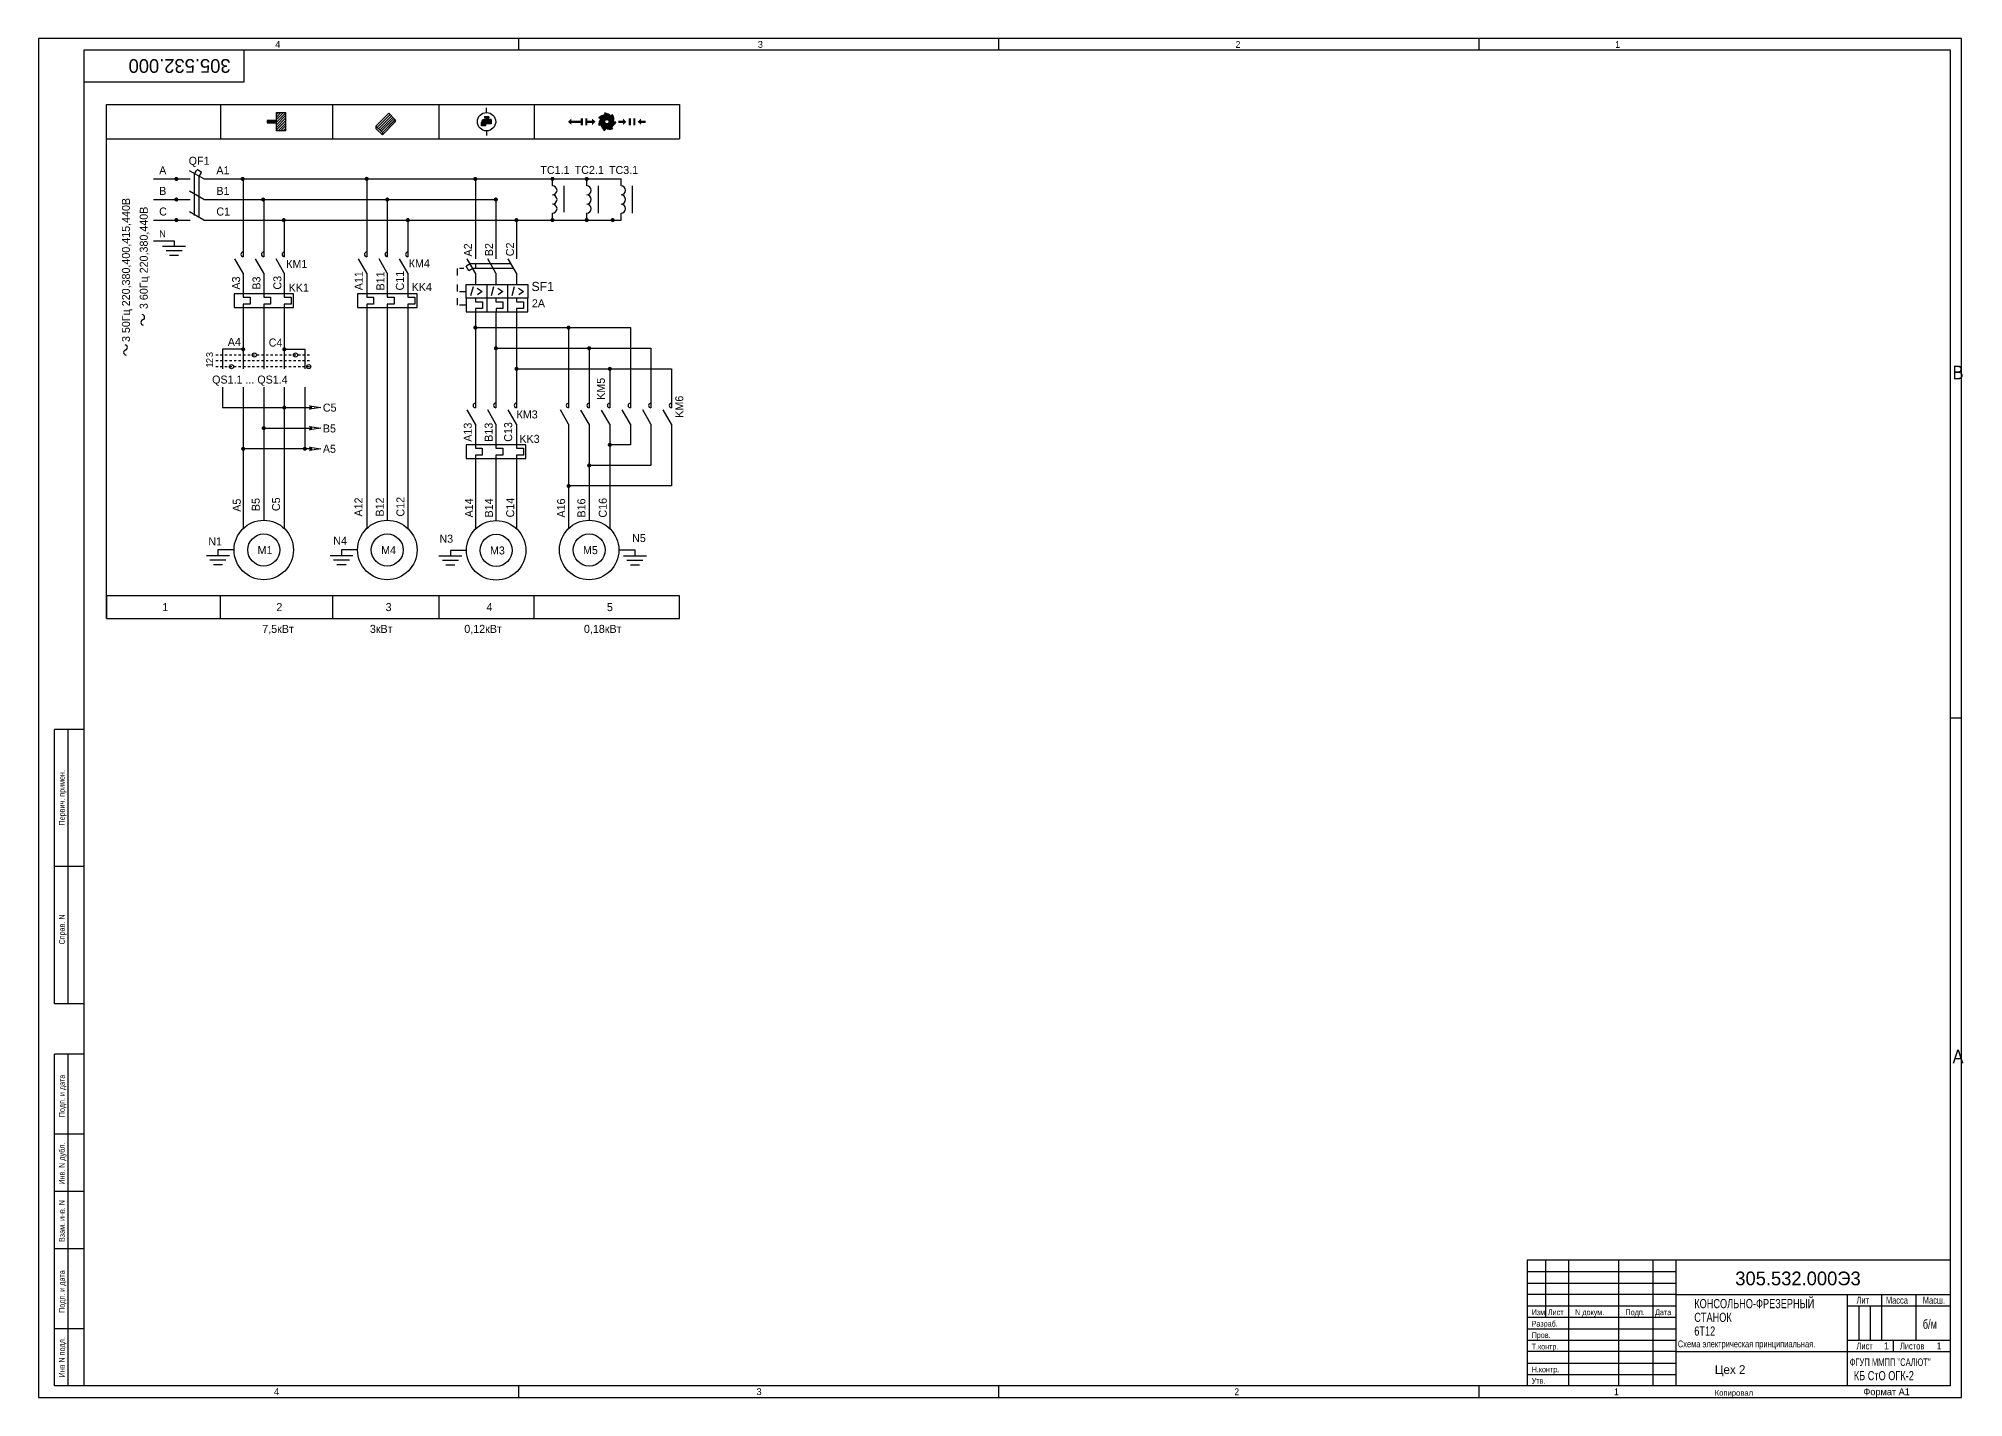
# Model space of a CAD drawing. Header units: inches. Extents: x 0 to 2090, y -987 to 594.
# Drawn here: x 0 to 842, y 0 to 594 of the extents above; entities that cross this region are included whole.
import ezdxf

# ---------------------------------------------------------------- set-up
doc = ezdxf.new("R2010")
doc.units = ezdxf.units.IN
doc.header["$MEASUREMENT"] = 0
doc.linetypes.add('JIS_02_1.0', pattern=[2, 1, -1])
doc.layers.add('пунктир', color=4, linetype='JIS_02_1.0', lineweight=40)
doc.layers.add('Слой1', color=3, linetype='Continuous', lineweight=25)
doc.layers.add('РАМКА', color=7, linetype='Continuous')

# ---------------------------------------------------------------- blocks, each defined once
blk = doc.blocks.new('Пила')
h = blk.add_hatch(color=256)
edge = h.paths.add_edge_path(flags=17)
edge.add_arc((494.35, 448.8), 0.967, 0, 360)
edge = h.paths.add_edge_path()
edge.add_arc((495.56, 447.29), 4.78, 144.17735, 182.55158)
edge.add_line((490.78, 447.08), (491.68, 447.51))
edge.add_arc((496.28, 448.8), 4.79, 195.64105, 233.98605)
edge.add_line((493.47, 444.93), (493.69, 445.91))
edge.add_arc((495.56, 450.32), 4.79, 247.0701, 285.30844)
edge.add_line((496.82, 445.7), (496.2, 446.48))
edge.add_arc((493.92, 450.69), 4.79, 298.46204, 336.78012)
edge.add_line((498.32, 448.8), (497.32, 448.8))
edge.add_arc((492.6, 449.64), 4.79, 349.88315, 388.15032)
edge.add_line((496.83, 451.9), (496.2, 451.12))
edge.add_arc((492.61, 447.96), 4.79, 41.28744, 79.59624)
edge.add_line((493.47, 452.67), (493.69, 451.7))
edge.add_arc((493.92, 446.92), 4.79, 92.7199, 131.07015)
edge.add_line((490.78, 450.53), (491.68, 450.09))
for p, q in [((491.68, 450.09), (490.78, 450.53)), ((491.68, 447.51), (490.78, 447.08)), ((493.69, 451.7), (493.47, 452.67)), ((496.2, 451.12), (496.83, 451.9)), ((496.2, 446.48), (496.82, 445.7)), ((497.32, 448.8), (498.32, 448.8)), ((493.69, 445.91), (493.47, 444.93))]:
    blk.add_line(p, q)
blk.add_circle((494.35, 448.8), 0.967)
for centre, radius, start, end in [((495.56, 447.29), 4.78, 144.17735, 182.55158), ((493.92, 446.92), 4.79, 92.7199, 131.07015), ((496.28, 448.8), 4.79, 195.64105, 233.98605), ((492.61, 447.96), 4.79, 41.28744, 79.59624), ((493.92, 450.69), 4.79, 298.46204, 336.78012), ((492.6, 449.64), 4.79, 349.88315, 28.15032), ((495.56, 450.32), 4.79, 247.0701, 285.30844)]:
    blk.add_arc(centre, radius, start, end)

msp = doc.modelspace()

# ---------------------------------------------------------------- hatches: boundary and pattern name
h = msp.add_hatch(color=256)
h.paths.add_polyline_path([(104.02, 557.13), (104.02, 558.13), (100.03, 558.13), (100.03, 557.13)])
edge = h.paths.add_edge_path()
edge.add_line((104.03, 557.63), (100.03, 557.63))
h = msp.add_hatch()
h.set_pattern_fill('ANSI31', color=256, scale=0.25, angle=180, style=0)
h.set_pattern_definition([(225, (-230.0551, 108.828), (0.561266, -0.561266), [])])
h.paths.add_polyline_path([(104.03, 553.63), (104.03, 561.63), (108.03, 561.63), (108.03, 553.63)])
h = msp.add_hatch()
h.set_pattern_fill('ANSI31', color=256, scale=0.25, angle=-0.05043, style=0)
h.set_pattern_definition([(44.94957, (-240.7341, 108.64116), (-0.5607718, 0.5617598), [])])
h.paths.add_polyline_path([(147.56, 555.69), (153.22, 561.34), (156.04, 558.51), (150.38, 552.86)])
h = msp.add_hatch(color=256)
h.paths.add_polyline_path([(197.91, 558.55), (196.26, 558.55)], flags=17)
h.paths.add_polyline_path([(196.26, 558.55), (196.26, 559.33)], flags=17)
h.paths.add_polyline_path([(196.26, 559.33), (197, 559.33)], flags=17)
h.paths.add_polyline_path([(197, 559.83), (197, 559.33)], flags=17)
h.paths.add_polyline_path([(197, 559.83), (195.01, 559.83)], flags=17)
edge = h.paths.add_edge_path()
edge.add_line((197.91, 556.72), (195.88, 556.72))
edge.add_arc((195.84, 556.41), 0.313, 83.70095, 186.29905)
edge.add_line((195.53, 556.37), (195.53, 555.79))
edge.add_line((195.53, 555.79), (193.71, 555.79))
edge.add_line((193.71, 555.79), (193.71, 557.36))
edge.add_arc((194.9, 557.36), 1.19, 90, 180, ccw=False)
edge.add_line((194.9, 558.55), (195.75, 558.55))
edge.add_line((195.75, 558.55), (195.75, 559.33))
edge.add_line((195.75, 559.33), (195.01, 559.33))
edge.add_line((195.01, 559.33), (195.01, 559.83))
edge.add_line((195.01, 559.83), (197, 559.83))
edge.add_line((197, 559.83), (197, 559.33))
edge.add_line((197, 559.33), (196.26, 559.33))
edge.add_line((196.26, 559.33), (196.26, 558.55))
edge.add_line((196.26, 558.55), (197.91, 558.55))
edge.add_line((197.91, 558.55), (197.91, 556.72))
edge = h.paths.add_edge_path(flags=17)
edge.add_line((197.91, 558.55), (197.91, 556.72))
h = msp.add_hatch(color=256)
edge = h.paths.add_edge_path()
edge.add_line((195.01, 559.83), (197, 559.83))
edge.add_line((197, 559.83), (197, 559.33))
edge.add_line((197, 559.33), (196.26, 559.33))
edge.add_line((196.26, 559.33), (196.26, 558.55))
edge.add_line((196.26, 558.55), (197.91, 558.55))
edge.add_line((197.91, 558.55), (197.91, 556.72))
edge.add_line((197.91, 556.72), (195.88, 556.72))
edge.add_arc((195.84, 556.41), 0.313, 83.70095, 186.29905)
edge.add_line((195.53, 556.37), (195.53, 555.79))
edge.add_line((195.53, 555.79), (193.71, 555.79))
edge.add_line((193.71, 555.79), (193.71, 557.36))
edge.add_arc((194.9, 557.36), 1.19, 90, 180, ccw=False)
edge.add_line((194.9, 558.55), (195.75, 558.55))
edge.add_line((195.75, 558.55), (195.75, 559.33))
edge.add_line((195.75, 559.33), (195.01, 559.33))
edge.add_line((195.01, 559.33), (195.01, 559.83))
edge = h.paths.add_edge_path(flags=17)
edge.add_line((197.91, 558.55), (197.91, 556.72))
for points in [[(235.06, 557.13), (233.06, 557.13), (233.06, 556.17), (231.53, 557.63), (233.06, 559.11), (233.06, 558.13), (235.06, 558.13)], [(235.06, 557.13), (237.06, 557.13), (237.06, 558.13), (235.06, 558.13)], [(237.06, 559.11), (237.06, 556.11), (238.06, 556.11), (238.06, 559.11)], [(239.06, 559.11), (239.06, 556.11), (240.06, 556.11), (240.06, 559.11)], [(240.03, 558.13), (242.03, 558.13), (242.03, 559.09), (243.56, 557.63), (242.03, 556.16), (242.03, 557.13), (240.03, 557.13)], [(253.56, 558.13), (255.56, 558.13), (255.56, 559.09), (257.08, 557.63), (255.56, 556.16), (255.56, 557.13), (253.56, 557.13)], [(258.05, 559.11), (258.05, 556.11), (259.05, 556.11), (259.05, 559.11)], [(260.05, 559.11), (260.05, 556.11), (261.05, 556.11), (261.05, 559.11)], [(265.54, 557.13), (263.54, 557.13), (263.54, 556.17), (262.02, 557.63), (263.54, 559.1), (263.54, 558.13), (265.54, 558.13)]]:
    msp.add_hatch(color=256).paths.add_polyline_path(points)
h = msp.add_hatch(color=256)
edge = h.paths.add_edge_path()
edge.add_arc((60.29, 532.6), 0.9, 0, 360)
h = msp.add_hatch(color=256)
edge = h.paths.add_edge_path()
edge.add_arc((89.26, 532.63), 0.9, 0, 360)
h = msp.add_hatch(color=256)
edge = h.paths.add_edge_path()
edge.add_arc((143.52, 532.66), 0.9, 0, 360)
h = msp.add_hatch(color=256)
edge = h.paths.add_edge_path()
edge.add_arc((191.01, 532.63), 0.9, 0, 360)
h = msp.add_hatch(color=256)
edge = h.paths.add_edge_path()
edge.add_arc((224.74, 532.63), 0.9, 0, 360)
h = msp.add_hatch(color=256)
edge = h.paths.add_edge_path()
edge.add_arc((239.74, 532.63), 0.9, 0, 360)
h = msp.add_hatch(color=256)
edge = h.paths.add_edge_path()
edge.add_arc((60.29, 523.63), 0.9, 0, 360)
h = msp.add_hatch(color=256)
edge = h.paths.add_edge_path()
edge.add_arc((98.26, 523.63), 0.9, 0, 360)
h = msp.add_hatch(color=256)
edge = h.paths.add_edge_path()
edge.add_arc((152.52, 523.63), 0.9, 0, 360)
h = msp.add_hatch(color=256)
edge = h.paths.add_edge_path()
edge.add_arc((200.01, 523.64), 0.9, 0, 360)
h = msp.add_hatch(color=256)
edge = h.paths.add_edge_path()
edge.add_arc((60.29, 514.63), 0.9, 0, 360)
h = msp.add_hatch(color=256)
edge = h.paths.add_edge_path()
edge.add_arc((107.26, 514.63), 0.9, 0, 360)
h = msp.add_hatch(color=256)
edge = h.paths.add_edge_path()
edge.add_arc((161.52, 514.63), 0.9, 0, 360)
h = msp.add_hatch(color=256)
edge = h.paths.add_edge_path()
edge.add_arc((209.01, 514.63), 0.9, 0, 360)
h = msp.add_hatch(color=256)
edge = h.paths.add_edge_path()
edge.add_arc((224.74, 514.63), 0.9, 0, 360)
h = msp.add_hatch(color=256)
edge = h.paths.add_edge_path()
edge.add_arc((239.74, 514.63), 0.9, 0, 360)
h = msp.add_hatch(color=256)
edge = h.paths.add_edge_path()
edge.add_arc((251.09, 514.63), 0.9, 0, 360)
h = msp.add_hatch(color=256)
edge = h.paths.add_edge_path()
edge.add_arc((191.03, 467.63), 0.9, 0, 360)
h = msp.add_hatch(color=256)
edge = h.paths.add_edge_path()
edge.add_arc((231.81, 467.63), 0.9, 0, 360)
h = msp.add_hatch(color=256)
edge = h.paths.add_edge_path()
edge.add_arc((89.5, 458.16), 0.9, 0, 360)
h = msp.add_hatch(color=256)
edge = h.paths.add_edge_path()
edge.add_arc((107.5, 458.16), 0.9, 0, 360)
h = msp.add_hatch(color=256)
edge = h.paths.add_edge_path()
edge.add_arc((200.03, 458.61), 0.9, 0, 360)
h = msp.add_hatch(color=256)
edge = h.paths.add_edge_path()
edge.add_arc((240.81, 458.61), 0.9, 0, 360)
h = msp.add_hatch(color=256)
edge = h.paths.add_edge_path()
edge.add_arc((209.03, 449.6), 0.9, 0, 360)
h = msp.add_hatch(color=256)
edge = h.paths.add_edge_path()
edge.add_arc((249.81, 449.6), 0.9, 0, 360)
h = msp.add_hatch(color=256)
edge = h.paths.add_edge_path()
edge.add_arc((107.5, 432.66), 0.9, 0, 360)
h = msp.add_hatch(color=256)
edge = h.paths.add_edge_path()
edge.add_arc((98.5, 423.66), 0.9, 0, 360)
h = msp.add_hatch(color=256)
edge = h.paths.add_edge_path()
edge.add_arc((89.5, 414.66), 0.9, 0, 360)
h = msp.add_hatch(color=256)
edge = h.paths.add_edge_path()
edge.add_arc((116.5, 414.66), 0.9, 0, 360)
h = msp.add_hatch(color=256)
edge = h.paths.add_edge_path()
edge.add_arc((249.81, 416.37), 0.9, 0, 360)
h = msp.add_hatch(color=256)
edge = h.paths.add_edge_path()
edge.add_arc((240.8, 407.4), 0.9, 0, 360)
h = msp.add_hatch(color=256)
edge = h.paths.add_edge_path()
edge.add_arc((231.81, 398.4), 0.9, 0, 360)

# ---------------------------------------------------------------- linework, layer by layer
for p, q in [((209.99, 588.99), (209.99, 593.99)), ((419.99, 588.99), (419.99, 593.99)), ((629.98, 588.98), (629.98, 593.98)), ((29.78, 550.13), (29.78, 565.13)), ((29.78, 565.13), (280.35, 565.13)), ((79.52, 565.13), (79.52, 550.13)), ((128.53, 565.13), (128.53, 550.13)), ((175.07, 565.13), (175.07, 550.13)), ((216.77, 565.13), (216.77, 550.13)), ((280.35, 565.13), (280.35, 550.13)), ((104.02, 558.13), (100.03, 558.13)), ((100.03, 558.13), (100.03, 557.13)), ((100.03, 557.13), (104.02, 557.13)), ((104.02, 557.13), (104.02, 558.13)), ((104.03, 557.63), (104.03, 561.63)), ((104.03, 561.63), (108.03, 561.63)), ((104.03, 557.63), (104.03, 558.13)), ((104.03, 553.63), (104.03, 557.63)), ((108.03, 561.63), (108.03, 553.63)), ((147.56, 555.69), (147.55, 554.69)), ((156.04, 557.51), (150.38, 551.86)), ((156.04, 558.51), (156.04, 557.51)), ((193.71, 555.79), (193.71, 557.36)), ((195.53, 555.79), (193.71, 555.79)), ((194.9, 558.55), (195.75, 558.55)), ((197, 559.83), (195.01, 559.83)), ((195.01, 559.83), (195.01, 559.33)), ((195.01, 559.83), (197, 559.83)), ((195.01, 559.33), (195.75, 559.33)), ((195.53, 556.37), (195.53, 555.79)), ((195.75, 559.33), (195.75, 558.55)), ((197.91, 556.72), (195.88, 556.72)), ((195.92, 561.63), (195.92, 563.63)), ((196.26, 558.55), (196.26, 559.33)), ((196.26, 559.33), (197, 559.33)), ((197, 559.33), (196.26, 559.33)), ((196.26, 559.33), (196.26, 558.55)), ((197.91, 558.55), (196.26, 558.55)), ((196.26, 558.55), (197.91, 558.55)), ((197, 559.33), (197, 559.83)), ((197, 559.83), (197, 559.33)), ((197.91, 558.55), (197.91, 556.72)), ((197.91, 558.55), (197.91, 556.72)), ((248.56, 557.63), (248.56, 557.63)), ((251.53, 557.63), (251.53, 557.63)), ((29.78, 340.41), (29.78, 550.13)), ((29.78, 550.13), (280.35, 550.13)), ((108.03, 553.63), (104.03, 553.63)), ((150.38, 551.86), (147.55, 554.69)), ((150.38, 552.86), (150.38, 551.86)), ((195.92, 553.63), (195.92, 551.63)), ((50.27, 532.63), (66.27, 532.63)), ((72.27, 532.63), (66.04, 536.23)), ((68.29, 534.89), (69.17, 536.41)), ((68.29, 516.63), (68.29, 534.89)), ((71.35, 535.5), (69.32, 536.68)), ((70.27, 515.6), (70.31, 533.71)), ((70.31, 533.71), (71.35, 535.5)), ((72.27, 532.63), (254.74, 532.63)), ((89.5, 532.66), (89.5, 498.63)), ((143.53, 532.63), (143.53, 498.63)), ((191.04, 532.6), (191.04, 497.69)), ((224.74, 529.63), (224.74, 532.63)), ((239.74, 529.63), (239.74, 532.63)), ((254.74, 529.63), (254.74, 532.63)), ((50.27, 523.63), (66.27, 523.63)), ((72.27, 523.63), (66.04, 527.23)), ((72.27, 523.63), (200.04, 523.63)), ((98.5, 523.63), (98.5, 498.63)), ((152.53, 523.64), (152.53, 498.63)), ((200.04, 523.63), (200.04, 497.69)), ((229.82, 518.09), (229.82, 529.63)), ((244.82, 517.63), (244.82, 529.63)), ((259.82, 517.63), (259.82, 529.63)), ((50.27, 514.63), (66.27, 514.63)), ((72.27, 514.63), (66.04, 518.23)), ((72.27, 514.63), (254.74, 514.63)), ((107.5, 514.63), (107.5, 498.63)), ((161.53, 514.63), (161.53, 498.63)), ((209.04, 514.63), (209.04, 497.69)), ((224.74, 514.63), (224.74, 517.63)), ((239.74, 514.63), (239.74, 517.63)), ((242.09, 514.63), (251.09, 514.63)), ((254.74, 514.63), (254.74, 517.63)), ((50.27, 505.63), (59.27, 505.63)), ((59.27, 505.63), (59.27, 503.13)), ((64.27, 503.13), (54.27, 503.13)), ((62.77, 501.13), (55.77, 501.13)), ((61.27, 499.13), (57.27, 499.13)), ((89.5, 491.43), (85.9, 497.66)), ((98.5, 491.43), (94.9, 497.66)), ((107.5, 491.43), (103.9, 497.66)), ((143.53, 491.43), (139.93, 497.66)), ((152.53, 491.43), (148.93, 497.66)), ((161.53, 491.43), (157.93, 497.66)), ((191.04, 491.46), (187.44, 497.69)), ((200.04, 491.46), (196.44, 497.69)), ((209.04, 491.46), (205.44, 497.69)), ((89.5, 491.43), (89.5, 480.93)), ((98.5, 491.46), (98.5, 480.93)), ((107.5, 491.46), (107.5, 480.93)), ((143.53, 491.43), (143.53, 480.93)), ((152.53, 491.46), (152.53, 480.93)), ((161.53, 491.46), (161.53, 480.93)), ((183.04, 493.46), (183.04, 490.46)), ((186.04, 493.46), (184.04, 493.46)), ((188.74, 495.44), (186.98, 494.43)), ((188.15, 492.4), (186.98, 494.43)), ((189.9, 493.42), (188.15, 492.4)), ((206.74, 495.44), (188.74, 495.44)), ((207.9, 493.42), (189.9, 493.42)), ((191.04, 495.44), (191.04, 493.42)), ((191.04, 491.46), (191.04, 486.46)), ((200.04, 491.46), (200.04, 486.46)), ((200.04, 491.46), (200.04, 486.46)), ((209.04, 491.46), (209.04, 486.46)), ((89.5, 482.43), (85.5, 482.43)), ((85.5, 482.43), (85.5, 476.43)), ((111.5, 482.43), (89.5, 482.43)), ((89.5, 480.93), (92.5, 480.93)), ((92.5, 480.93), (92.5, 477.93)), ((98.5, 480.93), (101.5, 480.93)), ((101.5, 480.93), (101.5, 477.93)), ((107.5, 480.93), (110.5, 480.93)), ((110.5, 480.93), (110.5, 477.93)), ((111.5, 476.43), (111.5, 482.43)), ((143.53, 482.43), (139.53, 482.43)), ((139.53, 482.43), (139.53, 476.43)), ((165.53, 482.43), (143.53, 482.43)), ((143.53, 480.93), (146.53, 480.93)), ((146.53, 480.93), (146.53, 477.93)), ((152.53, 480.93), (155.53, 480.93)), ((155.53, 480.93), (155.53, 477.93)), ((161.53, 480.93), (164.53, 480.93)), ((164.53, 480.93), (164.53, 477.93)), ((165.53, 476.43), (165.53, 482.43)), ((183.04, 486.46), (183.04, 483.46)), ((183.04, 480.46), (183.04, 477.46)), ((184.04, 483.46), (187.04, 483.46)), ((187.04, 486.46), (214.04, 486.46)), ((187.04, 480.46), (187.04, 486.46)), ((187.04, 480.46), (187.04, 474.46)), ((214.04, 480.46), (187.04, 480.46)), ((190.04, 485.46), (188.97, 481.48)), ((191.04, 480.46), (191.04, 478.94)), ((191.9, 484.94), (194.04, 483.46)), ((194.04, 483.46), (192.04, 481.94)), ((196.04, 486.46), (196.04, 480.46)), ((196.04, 480.46), (196.04, 474.46)), ((199.04, 485.46), (197.97, 481.48)), ((200.04, 480.46), (200.04, 478.94)), ((200.9, 484.94), (203.04, 483.46)), ((203.04, 483.46), (201.04, 481.94)), ((205.04, 486.46), (205.04, 480.46)), ((205.04, 480.46), (205.04, 474.46)), ((208.04, 485.46), (206.97, 481.48)), ((209.04, 480.46), (209.04, 478.94)), ((209.9, 484.94), (212.04, 483.46)), ((212.04, 483.46), (210.04, 481.94)), ((214.04, 486.46), (214.04, 480.46)), ((214.04, 474.46), (214.04, 480.46)), ((85.5, 476.43), (111.5, 476.43)), ((92.5, 477.93), (89.5, 477.93)), ((89.5, 477.93), (89.5, 449.66)), ((101.5, 477.93), (98.5, 477.93)), ((98.5, 477.93), (98.5, 449.66)), ((110.5, 477.93), (107.5, 477.93)), ((107.5, 477.93), (107.5, 449.66)), ((107.5, 476.43), (111.5, 476.43)), ((139.53, 476.43), (165.53, 476.43)), ((143.53, 477.93), (143.53, 379.81)), ((146.53, 477.93), (143.53, 477.93)), ((152.53, 477.93), (152.53, 383.42)), ((155.53, 477.93), (152.53, 477.93)), ((161.53, 477.93), (161.53, 379.79)), ((164.53, 477.93), (161.53, 477.93)), ((161.53, 476.43), (165.53, 476.43)), ((187.04, 477.46), (184.04, 477.46)), ((187.04, 474.46), (214.04, 474.46)), ((191.04, 478.94), (194.09, 478.94)), ((191.09, 474.48), (191.04, 465.48)), ((194.09, 475.95), (191.09, 475.95)), ((191.09, 475.95), (191.09, 474.48)), ((194.09, 478.94), (194.09, 475.95)), ((200.04, 478.94), (203.09, 478.94)), ((200.04, 474.46), (200.04, 432.63)), ((203.09, 475.95), (200.09, 475.95)), ((200.09, 475.95), (200.09, 474.48)), ((203.09, 478.94), (203.09, 475.95)), ((209.04, 478.94), (212.09, 478.94)), ((209.04, 474.46), (209.04, 432.63)), ((212.09, 475.95), (209.09, 475.95)), ((209.09, 475.95), (209.09, 474.48)), ((212.09, 478.94), (212.09, 475.95)), ((191.03, 467.63), (258.81, 467.63)), ((191.04, 467.63), (191.04, 432.6)), ((231.81, 467.63), (231.81, 432.6)), ((258.81, 467.63), (258.81, 432.6)), ((89.5, 458.16), (80.5, 458.16)), ((80.5, 458.16), (80.5, 449.66)), ((107.5, 458.16), (116.5, 458.16)), ((116.5, 458.16), (116.5, 449.66)), ((200.03, 458.61), (267.81, 458.62)), ((240.81, 458.61), (240.81, 432.6)), ((267.81, 458.62), (267.81, 432.6)), ((209.03, 449.6), (276.81, 449.6)), ((249.81, 449.68), (249.81, 432.6)), ((276.81, 449.68), (276.81, 432.6)), ((80.5, 441.66), (80.5, 432.66)), ((89.5, 441.66), (89.5, 379.8)), ((98.5, 441.66), (98.5, 383.42)), ((107.5, 441.66), (107.5, 379.8)), ((116.5, 441.66), (116.5, 414.66)), ((80.5, 432.66), (119.52, 432.66)), ((119.52, 432.66), (118.52, 433.44)), ((118.52, 433.44), (123.52, 432.66)), ((118.52, 431.94), (119.52, 432.66)), ((123.52, 432.66), (118.52, 431.94)), ((191.04, 425.4), (187.44, 431.64)), ((200.04, 425.43), (196.44, 431.66)), ((209.04, 425.43), (205.44, 431.66)), ((231.81, 425.4), (228.21, 431.64)), ((240.8, 425.37), (237.21, 431.6)), ((249.81, 425.37), (246.21, 431.6)), ((258.81, 425.4), (255.21, 431.64)), ((267.81, 425.4), (264.21, 431.64)), ((276.81, 425.4), (273.21, 431.64)), ((98.5, 423.66), (119.52, 423.66)), ((119.52, 423.66), (118.52, 424.44)), ((118.52, 424.44), (123.52, 423.66)), ((118.52, 422.94), (119.52, 423.66)), ((123.52, 423.66), (118.52, 422.94)), ((191.04, 425.4), (191.04, 414.9)), ((200.04, 425.43), (200.04, 414.9)), ((209.04, 425.43), (209.04, 414.9)), ((231.81, 425.4), (231.81, 379.8)), ((240.8, 425.37), (240.8, 416.37)), ((249.81, 425.37), (249.81, 416.37)), ((258.81, 425.4), (258.81, 416.4)), ((267.81, 425.4), (267.81, 407.4)), ((276.81, 425.4), (276.81, 398.4)), ((119.52, 414.66), (89.5, 414.66)), ((119.52, 414.66), (118.52, 415.44)), ((118.52, 415.44), (123.52, 414.66)), ((118.52, 413.94), (119.52, 414.66)), ((123.52, 414.66), (118.52, 413.94)), ((191.04, 416.4), (187.04, 416.4)), ((187.04, 416.4), (187.04, 410.4)), ((213.04, 416.4), (191.04, 416.4)), ((191.04, 414.9), (194.04, 414.9)), ((194.04, 414.9), (194.04, 411.9)), ((200.04, 414.9), (203.04, 414.9)), ((203.04, 414.9), (203.04, 411.9)), ((209.04, 414.9), (212.04, 414.9)), ((212.04, 414.9), (212.04, 411.9)), ((213.04, 410.4), (213.04, 416.4)), ((240.8, 416.37), (240.8, 383.42)), ((258.81, 416.4), (249.81, 416.4)), ((249.81, 416.37), (249.81, 379.79)), ((187.04, 410.4), (213.04, 410.4)), ((191.04, 411.9), (191.04, 379.56)), ((194.04, 411.9), (191.04, 411.9)), ((200.04, 411.9), (200.04, 383.27)), ((203.04, 411.9), (200.04, 411.9)), ((209.04, 411.9), (209.04, 379.74)), ((212.04, 411.9), (209.04, 411.9)), ((209.04, 410.4), (213.04, 410.4)), ((267.81, 407.4), (240.8, 407.4)), ((276.81, 398.4), (231.81, 398.4)), ((85.5, 370.42), (78.47, 370.42)), ((78.47, 370.42), (78.47, 367.92)), ((139.52, 370.42), (132.5, 370.42)), ((132.5, 370.42), (132.5, 367.92)), ((253.8, 370.42), (260.83, 370.42)), ((260.83, 370.42), (260.83, 367.92)), ((83.47, 367.92), (73.47, 367.92)), ((81.97, 365.92), (74.97, 365.92)), ((80.47, 363.92), (76.47, 363.92)), ((137.5, 367.92), (127.5, 367.92)), ((136, 365.92), (129, 365.92)), ((134.5, 363.92), (130.5, 363.92)), ((185.11, 367.77), (175.11, 367.77)), ((183.61, 365.77), (176.61, 365.77)), ((182.11, 363.77), (178.11, 363.77)), ((187.13, 370.27), (180.11, 370.27)), ((180.11, 370.27), (180.11, 367.77)), ((255.83, 367.92), (265.83, 367.92)), ((257.33, 365.92), (264.33, 365.92)), ((258.83, 363.92), (262.83, 363.92)), ((280.35, 350.41), (29.78, 350.41)), ((29.78, 350.41), (29.78, 340.41)), ((79.52, 340.41), (79.52, 350.41)), ((128.53, 350.41), (128.53, 340.41)), ((175.07, 350.41), (175.07, 340.41)), ((216.77, 340.41), (216.77, 350.41)), ((280.35, 340.41), (280.35, 350.41)), ((29.78, 340.41), (280.35, 340.41)), ((836, 297), (841, 297)), ((210, 0), (210, 5)), ((420, 0), (420, 5)), ((630, -0.04), (630, 4.96))]:
    msp.add_line(p, q)
at = {"const_width": 1}
msp.add_lwpolyline([(104.03, 557.63), (100.03, 557.63)], dxfattribs=at)
for points in [[(104.03, 553.63), (104.03, 561.63), (108.03, 561.63), (108.03, 553.63)], [(147.56, 555.69), (153.22, 561.34), (156.04, 558.51), (150.38, 552.86)]]:
    msp.add_lwpolyline(points, close=True)
for centre, radius in [((195.92, 557.63), 4), ((94.4, 455.68), 0.9), ((112.4, 455.68), 0.9), ((84.4, 450.56), 0.9), ((118.18, 450.58), 0.9), ((98.5, 370.42), 13), ((152.52, 370.42), 13), ((200.13, 370.27), 13), ((240.8, 370.42), 13), ((98.5, 370.42), 7), ((152.52, 370.42), 7), ((200.13, 370.27), 7), ((240.8, 370.42), 7)]:
    msp.add_circle(centre, radius)
for centre, radius, start, end in [((194.9, 557.36), 1.19, 90, 180), ((195.84, 556.41), 0.313, 83.70095, 186.29905), ((224.74, 527.63), 2, 270, 90), ((224.74, 523.63), 2, 270, 90), ((239.74, 527.63), 2, 270, 90), ((239.74, 523.63), 2, 270, 90), ((254.74, 527.63), 2, 270, 90), ((254.74, 523.63), 2, 270, 90), ((224.74, 519.63), 2, 270, 90), ((239.74, 519.63), 2, 270, 90), ((254.74, 519.63), 2, 270, 90), ((89.5, 499.63), 1, 90, 270), ((98.5, 499.63), 1, 90, 270), ((107.5, 499.63), 1, 90, 270), ((143.53, 499.63), 1, 90, 270), ((152.53, 499.63), 1, 90, 270), ((161.53, 499.63), 1, 90, 270), ((45.25, 472.14), 1.16, 278.14768, 84.54927), ((45.98, 469.93), 1.22, 101.04029, 262.65774), ((38.44, 456.78), 1.22, 101.04029, 262.65774), ((37.72, 458.98), 1.16, 278.14768, 84.54927), ((191.04, 433.6), 1, 90, 270), ((200.04, 433.63), 1, 90, 270), ((209.04, 433.63), 1, 90, 270), ((231.81, 433.6), 1, 90, 270), ((240.81, 433.6), 1, 90, 270), ((249.81, 433.6), 1, 90, 270), ((258.81, 433.6), 1, 90, 270), ((267.81, 433.6), 1, 90, 270), ((276.81, 433.6), 1, 90, 270)]:
    msp.add_arc(centre, radius, start, end)
at = {"layer": 'пунктир', "lineweight": -2}
for p, q in [((77.5, 455.68), (119.5, 455.68)), ((77.5, 453.18), (119.5, 453.18)), ((77.5, 450.68), (119.5, 450.68))]:
    msp.add_line(p, q, dxfattribs=at)
at = {"layer": 'РАМКА'}
for p, q in [((20, 589), (836, 589)), ((20, 5), (20, 589)), ((90, 575), (90, 589)), ((836, 589), (836, 5)), ((20, 575), (90, 575)), ((651, 60), (651, 5)), ((836, 60), (651, 60)), ((659, 60), (659, 35)), ((669, 60), (669, 5)), ((691, 60), (691, 5)), ((706, 60), (706, 5)), ((716, 60), (716, 5)), ((716, 45), (836, 45)), ((791, 45), (791, 5)), ((806, 45), (806, 25)), ((821, 45), (821, 25)), ((651, 40), (716, 40)), ((651, 35), (716, 35)), ((791, 40), (836, 40)), ((716, 20), (836, 20)), ((791, 25), (836, 25)), ((811, 25), (811, 20)), ((836, 5), (20, 5))]:
    msp.add_line(p, q, dxfattribs=at)
at = {"layer": 'Слой1'}
for p, q in [((0, 594), (0, 0)), ((841, 594), (0, 594)), ((841, 0), (841, 594)), ((7, 172), (7, 292)), ((20, 292), (7, 292)), ((13, 172), (13, 292)), ((20, 232), (7, 232)), ((20, 172), (7, 172)), ((7, 5), (7, 150)), ((20, 150), (7, 150)), ((13, 5), (13, 150)), ((20, 115), (7, 115)), ((20, 90), (7, 90)), ((20, 65), (7, 65)), ((651, 55), (716, 55)), ((651, 50), (716, 50)), ((716, 45), (651, 45)), ((796, 40), (796, 25)), ((801, 40), (801, 25)), ((20, 30), (7, 30)), ((651, 30), (716, 30)), ((651, 25), (716, 25)), ((716, 20), (651, 20)), ((651, 15), (716, 15)), ((651, 10), (716, 10)), ((0, 0), (841, 0)), ((20, 5), (7, 5))]:
    msp.add_line(p, q, dxfattribs=at)

# ---------------------------------------------------------------- block references
msp.add_blockref('Пила', (-245.8, 108.83))

# ---------------------------------------------------------------- texts
for s, height, p in [('4', 3, (103.54, 589.95)), ('3', 3, (314.54, 589.95)), ('QF1', 3.5, (65.68, 538.79)), ('А', 3.5, (52.78, 534.63)), ('А1', 3.5, (77.78, 534.63)), ('В', 3.5, (52.78, 525.63)), ('В1', 3.5, (77.78, 525.63)), ('С', 3.5, (52.78, 516.63)), ('С1', 3.5, (77.78, 516.63)), ('N', 3, (52.78, 507.13)), ('КМ1', 3.5, (108.32, 493.72)), ('КМ4', 3.5, (161.91, 493.94)), ('SF1', 4, (215.58, 483.62)), ('A4', 3.5, (82.77, 459.63)), ('КМ3', 3.5, (209.07, 427.93)), ('7,5кВт', 3.5, (97.84, 334.17)), ('3кВт', 3.5, (144.93, 334.18)), ('0,12кВт', 3.5, (186.21, 334.18)), ('0,18кВт', 3.5, (238.53, 334.18)), ('1', 3, (807, 21)), ('1', 3, (830, 21)), ('Цех 2', 3.8, (733.07, 10.25)), ('4', 3, (103, 1)), ('3', 3, (314, 1))]:
    msp.add_text(s, height=height).set_placement(p)
for s, height, width, p in [('2', 3, 0.9, (523.54, 589.91)), ('1', 3, 0.9, (689.54, 589.91)), ('В', 6, 0.9, (837, 445)), ('А', 6, 0.9, (837, 146)), ('б/м', 4, 0.75, (824, 30)), ('2', 3, 0.9, (523, 0.96)), ('1', 3, 0.9, (689, 0.96))]:
    msp.add_text(s, height=height, dxfattribs=dict(width=width)).set_placement(p)
for s, height, p in [('3 50Гц 220,380,400,415,440В', 3.5, (39.99, 461.33)), ('3 60Гц 220,380,440В', 3.5, (47.78, 475.73)), ('А3', 3.5, (88.15, 484.24)), ('В3', 3.5, (97.07, 484.24)), ('С3', 3.5, (106.2, 484.24)), ('А11', 3.5, (141.79, 483.95)), ('В11', 3.5, (151.25, 483.87)), ('С11', 3.5, (159.79, 483.87)), ('3', 3, (76.32, 454.74)), ('2', 3, (76.32, 452.11)), ('1', 3, (76.32, 450.15)), ('KM5', 3.5, (247.67, 436.06)), ('KM6', 3.5, (281.96, 428.24)), ('А13', 3.5, (189.45, 417.73)), ('В13', 3.5, (198.6, 417.73)), ('С13', 3.5, (207.13, 417.73))]:
    msp.add_text(s, height=height, rotation=90).set_placement(p)
at = {"color": 0, "width": 0.75}
for s, height, p in [('ФГУП ММПП "САЛЮТ"', 3.3, (792.03, 13.75)), ('КБ СтО ОГК-2', 4, (793.84, 7.51))]:
    msp.add_text(s, height=height, dxfattribs=at).set_placement(p)
at = {"char_height": 3.5}
for s, insert, width, attachment_point in [('TC1.1', (219.47, 538.27), 8, 1), ('TC2.1', (234.47, 534.77), 8, 7), ('TC3.1', (249.47, 538.27), 8, 1), ('KK1', (109.38, 486.83), 10.2, 1), ('KK4', (163.17, 487.14), 10.2, 1), ('2A', (215.76, 480.02), 8, 1), ('С4', (100.69, 462.85), 6, 1), ('  QS1.1 ... QS1.4', (73.32, 446.66), 48.1775, 1), ('KK3', (210.31, 420.74), 10.2, 1), ('N1', (74.26, 375.93), 10.2, 1), ('M1', (95.8, 372.11), 4, 1), ('N4', (128.9, 376.21), 10.2, 1), ('M4', (149.83, 372.11), 4, 1), ('N3', (175.33, 377.11), 10.2, 1), ('M3', (197.43, 371.97), 4, 1), ('M5', (238.11, 372.11), 4, 1), ('N5', (259.58, 377.4), 10.2, 1), ('1', (54.16, 347.2), 2.8187, 1), ('2', (104.03, 347.22), 4.3839, 1), ('4', (195.92, 347.24), 14.9202, 1), ('5', (248.56, 347.2), 5.4491, 1)]:
    msp.add_mtext(s, dxfattribs=dict(at, insert=insert, width=width, attachment_point=attachment_point))
at = {"char_height": 3.5, "attachment_point": 1, "rotation": 90}
for s, insert, width in [('A2', (186.03, 498.71), 8), ('B2', (195.24, 498.84), 8), ('C2', (204.43, 498.84), 8), ('A5', (84.96, 387.13), 16), ('B5', (93.25, 387.42), 5), ('C5', (102.12, 387.42), 5), ('A12', (138.18, 385.03), 16), ('B12', (147.49, 385.03), 5), ('C12', (156.52, 385.03), 5), ('A14', (186.48, 384.66), 16), ('B14', (195.19, 384.66), 5), ('C14', (204.53, 384.66), 5), ('A16', (226.78, 384.59), 16), ('B16', (235.66, 384.59), 5), ('C16', (245, 384.59), 5)]:
    msp.add_mtext(s, dxfattribs=dict(at, insert=insert, width=width))
at = {"color": 0, "char_height": 3.5, "width": 6, "attachment_point": 1}
for s, insert in [('C5', (124.36, 434.4)), ('B5', (124.36, 425.3)), ('A5', (124.36, 416.4))]:
    msp.add_mtext(s, dxfattribs=dict(at, insert=insert))
at = {"insert": (151.8, 347.21), "char_height": 3.5, "attachment_point": 1}
msp.add_mtext('3', dxfattribs=at)
msp.add_attdef('305.532.000', (84, 585), '', height=6, rotation=180)
msp.add_attdef('305.532.000Э3', (742, 49), '', height=6)
at = {"width": 0.75}
for tag, p in [('КОНСОЛЬНО-ФРЕЗЕРНЫЙ', (724.07, 39)), ('СТАНОК', (724.07, 33)), ('6Т12', (724.07, 27))]:
    msp.add_attdef(tag, p, '', height=4, dxfattribs=at)
at = {"layer": 'Слой1', "width": 0.75}
for s, p in [('Первич. примен.', (11.5, 250)), ('Справ. N', (11.5, 198)), ('Подп. и дата', (11.5, 122.46)), ('Инв. N дубл.', (11.5, 92.96)), ('Взам. инв. N', (11.5, 67.94)), ('Подп. и дата', (11.5, 36.94)), ('Инв N подл.', (11.5, 8.72))]:
    msp.add_text(s, height=2.5, rotation=90, dxfattribs=at).set_placement(p)
for s, height, p in [('Лит', 3, (795, 40.96)), ('Масса', 3, (807.87, 40.96)), ('Масш.', 3, (824, 40.96)), ('Изм', 2.5, (652.96, 35.96)), ('Лист', 2.5, (660.07, 35.96)), ('N докум.', 2.5, (672, 35.96)), ('Подп.', 2.5, (694, 35.96)), ('Дата', 2.5, (706.93, 35.96)), ('Разраб.', 2.5, (652.96, 30.96)), ('Пров.', 2.5, (652.96, 25.96)), ('Т.контр.', 2.5, (652.96, 20.96)), ('Схема электрическая принципиальная.', 3, (716.88, 21.86)), ('Лист', 3, (795, 20.96)), ('Листов', 3, (814, 20.96)), ('Утв.', 2.5, (652.96, 5.96)), ('Н.контр.', 2.5, (652.96, 10.96))]:
    msp.add_text(s, height=height, dxfattribs=at).set_placement(p)
at = {"layer": 'Слой1'}
for s, height, p in [('Копировал', 2.5, (733, 0.71)), ('Формат А1', 3, (798, 0.96))]:
    msp.add_text(s, height=height, dxfattribs=at).set_placement(p)

doc.saveas('drawing.dxf')
